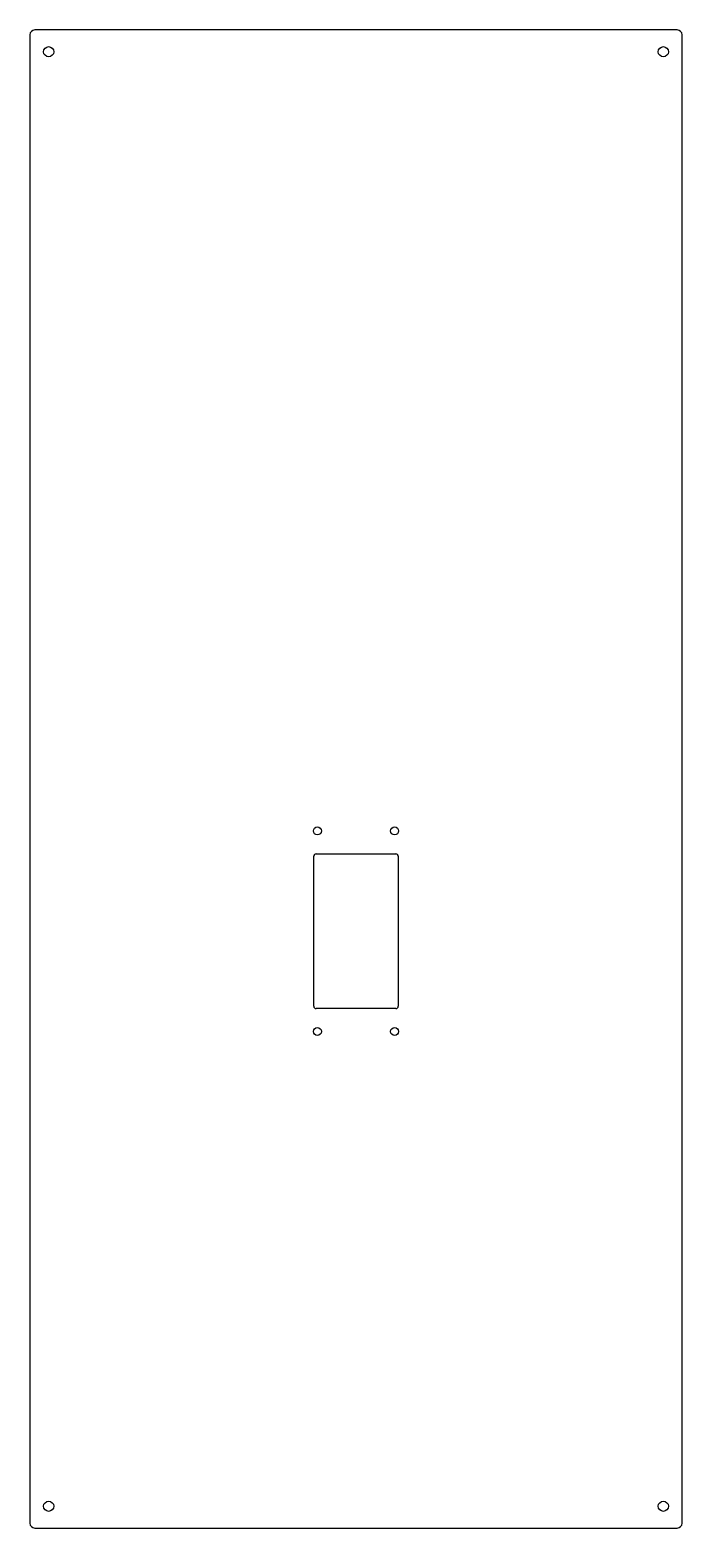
# Model space of a CAD drawing. Header units: millimetres. Extents: x -135 to 135, y -310 to 310.
import ezdxf

# ---------------------------------------------------------------- set-up
doc = ezdxf.new("R2010")
doc.units = ezdxf.units.MM

msp = doc.modelspace()

# ---------------------------------------------------------------- linework, layer by layer
at = {"color": 7, "linetype": 'Continuous', "lineweight": 25}
for p, q in [((133, 310), (-133, 310)), ((-135, 308), (-135, -308)), ((135, -308), (135, 308)), ((-16.5, -31), (16.5, -31)), ((-17.5, -94), (-17.5, -32)), ((17.5, -32), (17.5, -94)), ((16.5, -95), (-16.5, -95)), ((-133, -310), (133, -310))]:
    msp.add_line(p, q, dxfattribs=at)
for centre, radius in [((-127.25, 301), 2.1), ((127.25, 301), 2.1), ((-16, -21.5), 1.65), ((16, -21.5), 1.65), ((-16, -104.5), 1.65), ((16, -104.5), 1.65), ((-127.25, -301), 2.1), ((127.25, -301), 2.1)]:
    msp.add_circle(centre, radius, dxfattribs=at)
for centre, radius, start, end in [((-133, 308), 2, 90, 180), ((133, 308), 2, 0, 90), ((-16.5, -32), 1, 90, 180), ((16.5, -32), 1, 0, 90), ((-16.5, -94), 1, 180, 270), ((16.5, -94), 1, 270, 0), ((-133, -308), 2, 180, 270), ((133, -308), 2, 270, 0)]:
    msp.add_arc(centre, radius, start, end, dxfattribs=at)

doc.saveas('drawing.dxf')
